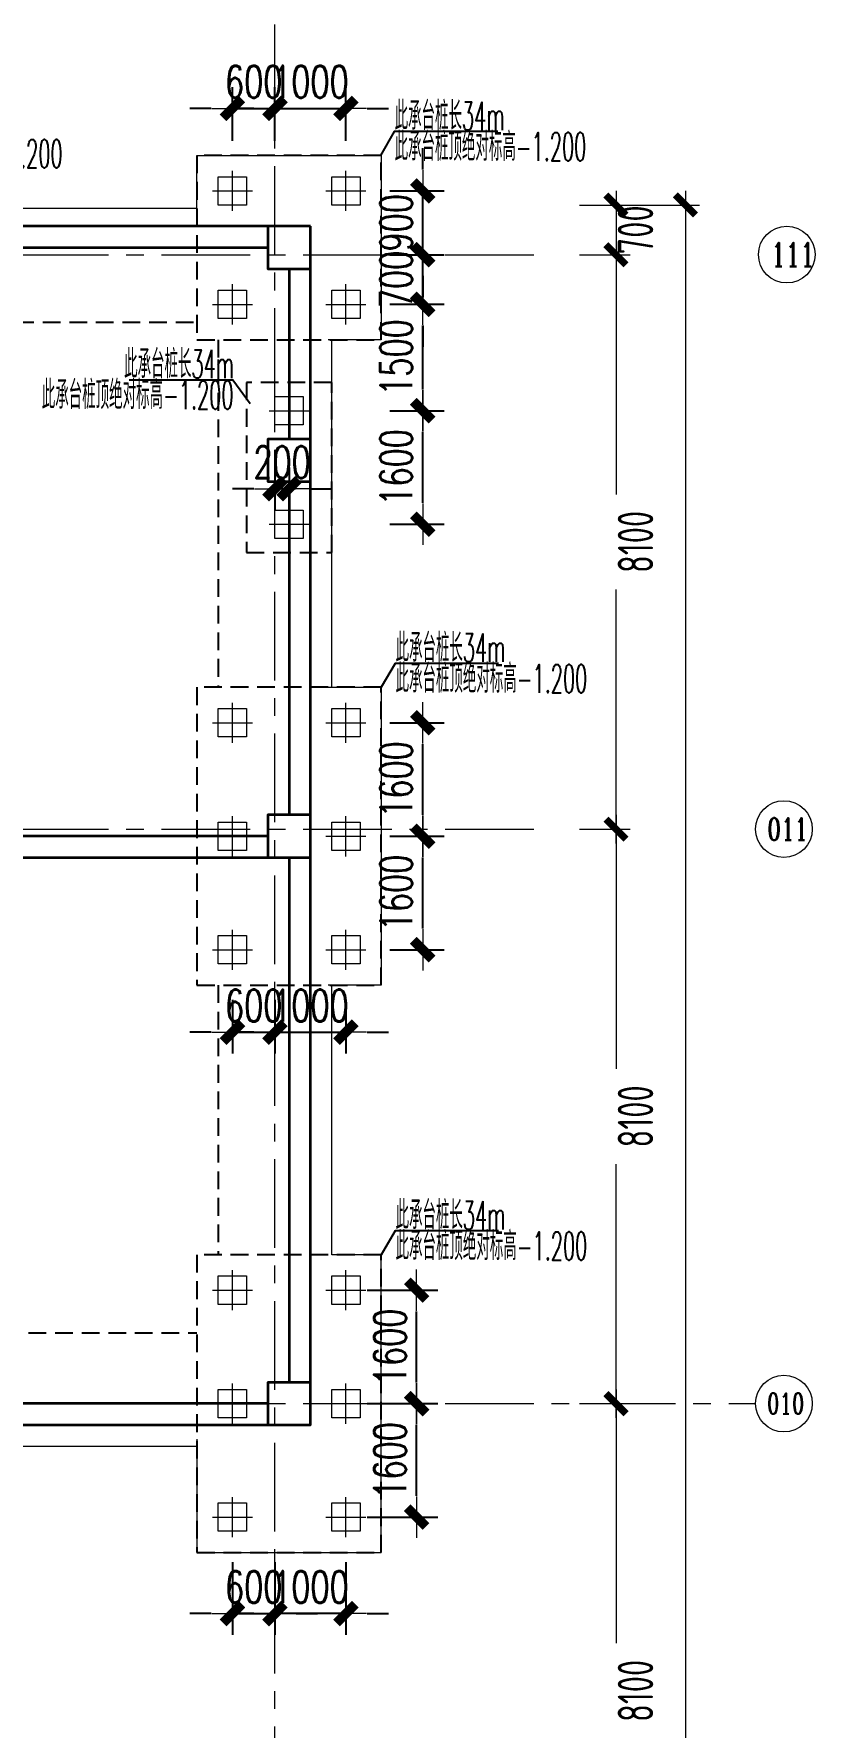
# Model space of a CAD drawing. Extents: x -1201378 to 2367219, y -619313 to 244905.
# Drawn here: x -687159 to -676139, y 206891 to 230765 of the extents above; entities that cross this region are included whole.
import ezdxf
from ezdxf.enums import TextEntityAlignment as Align

# ---------------------------------------------------------------- set-up
doc = ezdxf.new("R2010")
doc.units = 0
doc.header["$LTSCALE"] = 1000
doc.linetypes.add('CENTER', pattern=[2, 1.25, -0.25, 0.25, -0.25])
doc.linetypes.add('HIDDEN', pattern=[0.375, 0.25, -0.125])
doc.layers.get('0').update_dxf_attribs({"linetype": 'CONTINUOUS'})
doc.layers.get('Defpoints').update_dxf_attribs({"linetype": 'CONTINUOUS'})
for name, color, linetype, lineweight in [('S-axis', 111, 'CONTINUOUS', 0), ('S-col', 2, 'CONTINUOUS', 0), ('S-ct', 2, 'CONTINUOUS', 0), ('S-dim', 81, 'CONTINUOUS', 0), ('S-dote', 5, 'CENTER', 0), ('S-zhuang', 1, 'CONTINUOUS', 0), ('砼墙', 3, 'CONTINUOUS', 35), ('砼柱', 2, 'CONTINUOUS', 35)]:
    doc.layers.add(name, color=color, linetype=linetype, lineweight=lineweight)
doc.layers.add('S-BG', color=131, linetype='CONTINUOUS')
doc.layers.add('S-CT1', color=42, linetype='HIDDEN')
doc.styles.add('_TCH_AXIS', font='COMPLEX', dxfattribs={"bigfont": 'GBCBIG'})
doc.styles.add('SS1', font='tj-romans1.shx', dxfattribs={"width": 0.7, "bigfont": 'tj-hztxt1.shx'})
doc.styles.add('TSSD_Dimension', font='tssdeng.shx', dxfattribs={"width": 0.7, "bigfont": 'hztxt.shx'})
doc.dimstyles.new('S-150-ARCHI', dxfattribs={"dimscale": 150, "dimtxt": 3, "dimasz": 2, "dimexe": 2, "dimexo": 2, "dimgap": 1, "dimtad": 1, "dimdec": 0, "dimzin": 0, "dimdsep": 46, "dimtxsty": 'SS1', "dimblk1": 'TT', "dimblk2": 'TT', "dimsah": 1, "dimcen": 1, "dimclrd": 256, "dimclre": 256, "dimclrt": 256, "dimadec": 0, "dimazin": 0, "dimtfac": 1, "dimtdec": 0, "dimtix": 1, "dimtmove": 2, "dimatfit": 0, "dimldrblk": 'TT', "dimfxl": 2, "dimtolj": 1, "dimtzin": 0, "dimarcsym": 0})
doc.dimstyles.new('TSSD_200_200', dxfattribs={"dimtxt": 500, "dimasz": 200, "dimexe": 200, "dimexo": 500, "dimgap": 200, "dimtad": 1, "dimdec": 0, "dimzin": 0, "dimdsep": 46, "dimtxsty": 'TSSD_Dimension', "dimblk": 'ARCHTICK', "dimcen": 0, "dimdle": 200, "dimclrt": 7, "dimadec": 0, "dimazin": 0, "dimtfac": 1, "dimtdec": 0, "dimtix": 1, "dimtmove": 2, "dimatfit": 3, "dimfxl": 1, "dimtolj": 1, "dimtzin": 0, "dimarcsym": 0})

# ---------------------------------------------------------------- blocks, each defined once
blk = doc.blocks.new('_ArchTick')
at = {"color": 0, "linetype": 'ByBlock', "const_width": 0.5}
blk.add_lwpolyline([(-0.71, -0.71), (0.71, 0.71)], dxfattribs=at)
blk = doc.blocks.new('*D3005')
at = {"layer": 'Defpoints', "color": 0, "transparency": 16777216}
for p in [(-79964, 115727), (-79964, 115027), (-78948, 115027)]:
    blk.add_point(p, dxfattribs=at)
at = {"layer": 'S-axis', "color": 0, "lineweight": -2, "transparency": 16777216}
for p, q in [((-78948, 115927), (-78948, 114827)), ((-79464, 115727), (-78748, 115727)), ((-79464, 115027), (-78748, 115027))]:
    blk.add_line(p, q, dxfattribs=at)
at = {"layer": 'S-axis', "color": 0, "lineweight": -2, "transparency": 16777216, "xscale": 200, "yscale": 200, "zscale": 200}
for p, rotation in [((-78948, 115727), 90), ((-78948, 115027), 270)]:
    blk.add_blockref('_ArchTick', p, dxfattribs=dict(at, rotation=rotation))
at = {"layer": 'S-axis', "color": 7, "transparency": 16777216, "insert": (-78673, 115377), "char_height": 500, "attachment_point": 5, "rotation": 90, "style": 'TSSD_Dimension'}
blk.add_mtext('\\A1;700', dxfattribs=at)
blk = doc.blocks.new('*D3006')
at = {"layer": 'Defpoints', "color": 0, "transparency": 16777216}
for p in [(-79964, 115027), (-79964, 106927), (-78948, 106927)]:
    blk.add_point(p, dxfattribs=at)
at = {"layer": 'S-axis', "color": 0, "lineweight": -2, "transparency": 16777216}
for p, q in [((-78948, 115227), (-78948, 111648)), ((-79464, 115027), (-78748, 115027)), ((-78948, 106727), (-78948, 110306)), ((-79464, 106927), (-78748, 106927))]:
    blk.add_line(p, q, dxfattribs=at)
at = {"layer": 'S-axis', "color": 0, "lineweight": -2, "transparency": 16777216, "xscale": 200, "yscale": 200, "zscale": 200}
for p, rotation in [((-78948, 115027), 90), ((-78948, 106927), 270)]:
    blk.add_blockref('_ArchTick', p, dxfattribs=dict(at, rotation=rotation))
at = {"layer": 'S-axis', "color": 7, "transparency": 16777216, "insert": (-78673, 110977), "char_height": 500, "attachment_point": 5, "rotation": 90, "style": 'TSSD_Dimension'}
blk.add_mtext('\\A1;8100', dxfattribs=at)
blk = doc.blocks.new('*D3007')
at = {"layer": 'Defpoints', "color": 0, "transparency": 16777216}
for p in [(-79964, 106927), (-79964, 98827), (-78948, 98827)]:
    blk.add_point(p, dxfattribs=at)
at = {"layer": 'S-axis', "color": 0, "lineweight": -2, "transparency": 16777216}
for p, q in [((-78948, 107127), (-78948, 103548)), ((-79464, 106927), (-78748, 106927)), ((-78948, 98627), (-78948, 102206)), ((-79464, 98827), (-78748, 98827))]:
    blk.add_line(p, q, dxfattribs=at)
at = {"layer": 'S-axis', "color": 0, "lineweight": -2, "transparency": 16777216, "xscale": 200, "yscale": 200, "zscale": 200}
for p, rotation in [((-78948, 106927), 90), ((-78948, 98827), 270)]:
    blk.add_blockref('_ArchTick', p, dxfattribs=dict(at, rotation=rotation))
at = {"layer": 'S-axis', "color": 7, "transparency": 16777216, "insert": (-78673, 102877), "char_height": 500, "attachment_point": 5, "rotation": 90, "style": 'TSSD_Dimension'}
blk.add_mtext('\\A1;8100', dxfattribs=at)
blk = doc.blocks.new('*D3008')
at = {"layer": 'Defpoints', "color": 0, "transparency": 16777216}
for p in [(-79964, 98827), (-79964, 90727), (-78948, 90727)]:
    blk.add_point(p, dxfattribs=at)
at = {"layer": 'S-axis', "color": 0, "lineweight": -2, "transparency": 16777216}
for p, q in [((-78948, 99027), (-78948, 95448)), ((-79464, 98827), (-78748, 98827)), ((-78948, 90527), (-78948, 94106)), ((-79464, 90727), (-78748, 90727))]:
    blk.add_line(p, q, dxfattribs=at)
at = {"layer": 'S-axis', "color": 0, "lineweight": -2, "transparency": 16777216, "xscale": 200, "yscale": 200, "zscale": 200}
for p, rotation in [((-78948, 98827), 90), ((-78948, 90727), 270)]:
    blk.add_blockref('_ArchTick', p, dxfattribs=dict(at, rotation=rotation))
at = {"layer": 'S-axis', "color": 7, "transparency": 16777216, "insert": (-78673, 94777), "char_height": 500, "attachment_point": 5, "rotation": 90, "style": 'TSSD_Dimension'}
blk.add_mtext('\\A1;8100', dxfattribs=at)
blk = doc.blocks.new('*D3021')
at = {"layer": 'Defpoints', "color": 0, "transparency": 16777216}
for p in [(-79864, 115727), (-77969, 115727), (-79864, 24327)]:
    blk.add_point(p, dxfattribs=at)
at = {"layer": 'S-axis', "color": 0, "lineweight": -2, "transparency": 16777216}
for p, q in [((-77969, 115927), (-77969, 70833)), ((-79364, 115727), (-77769, 115727)), ((-77969, 24127), (-77969, 69221)), ((-79364, 24327), (-77769, 24327))]:
    blk.add_line(p, q, dxfattribs=at)
at = {"layer": 'S-axis', "color": 0, "lineweight": -2, "transparency": 16777216, "xscale": 200, "yscale": 200, "zscale": 200}
for p, rotation in [((-77969, 115727), 90), ((-77969, 24327), 270)]:
    blk.add_blockref('_ArchTick', p, dxfattribs=dict(at, rotation=rotation))
at = {"layer": 'S-axis', "color": 7, "transparency": 16777216, "insert": (-77694, 70027), "char_height": 500, "attachment_point": 5, "rotation": 90, "style": 'TSSD_Dimension'}
blk.add_mtext('\\A1;91400', dxfattribs=at)
blk = doc.blocks.new('A$C6AFE39C8')
at = {"layer": '砼柱', "lineweight": 35}
for points in [[(0, 0), (-600, 0), (-600, -600), (0, -600)], [(0, -3000), (-600, -3000), (-600, -3600), (0, -3600)], [(0, -8300), (-600, -8300), (-600, -8900), (0, -8900)], [(0, -16300), (-600, -16300), (-600, -16900), (0, -16900)]]:
    blk.add_lwpolyline(points, close=True, dxfattribs=at)
blk = doc.blocks.new('TT')
blk.add_line((-0.969, 0), (0.969, 0))
at = {"const_width": 0.45}
blk.add_lwpolyline([(-0.442, -0.442), (0.442, 0.442)], dxfattribs=at)
blk = doc.blocks.new('*D5636')
at = {"layer": 'Defpoints', "color": 0, "ltscale": 0.25, "transparency": 16777216}
for p in [(-684358, 209518), (-683758, 209518), (-683758, 208492)]:
    blk.add_point(p, dxfattribs=at)
at = {"layer": 'S-dim', "lineweight": -2, "ltscale": 0.25, "transparency": 16777216}
for p, q in [((-684358, 209218), (-684358, 208192)), ((-683758, 209218), (-683758, 208192)), ((-684658, 208492), (-684958, 208492)), ((-684358, 208492), (-683758, 208492)), ((-683458, 208492), (-683158, 208492))]:
    blk.add_line(p, q, dxfattribs=at)
at = {"layer": 'S-dim', "lineweight": -2, "ltscale": 0.25, "transparency": 16777216, "xscale": 300, "yscale": 300, "zscale": 300}
blk.add_blockref('TT', (-684358, 208492), dxfattribs=at)
at = {"layer": 'S-dim', "lineweight": -2, "ltscale": 0.25, "transparency": 16777216, "xscale": 300, "yscale": 300, "zscale": 300, "rotation": 180}
blk.add_blockref('TT', (-683758, 208492), dxfattribs=at)
at = {"layer": 'S-dim', "ltscale": 0.25, "transparency": 16777216, "insert": (-684058, 208867), "char_height": 450, "attachment_point": 5, "style": 'SS1'}
blk.add_mtext('\\A1;600', dxfattribs=at)
blk = doc.blocks.new('*D5637')
at = {"layer": 'Defpoints', "color": 0, "ltscale": 0.25, "transparency": 16777216}
for p in [(-683758, 209518), (-682758, 209518), (-683758, 208492)]:
    blk.add_point(p, dxfattribs=at)
at = {"layer": 'S-dim', "lineweight": -2, "ltscale": 0.25, "transparency": 16777216}
for p, q in [((-683758, 209218), (-683758, 208192)), ((-682758, 209218), (-682758, 208192)), ((-684058, 208492), (-684358, 208492)), ((-682758, 208492), (-683758, 208492)), ((-682458, 208492), (-682158, 208492))]:
    blk.add_line(p, q, dxfattribs=at)
at = {"layer": 'S-dim', "lineweight": -2, "ltscale": 0.25, "transparency": 16777216, "xscale": 300, "yscale": 300, "zscale": 300}
blk.add_blockref('TT', (-683758, 208492), dxfattribs=at)
at = {"layer": 'S-dim', "lineweight": -2, "ltscale": 0.25, "transparency": 16777216, "xscale": 300, "yscale": 300, "zscale": 300, "rotation": 180}
blk.add_blockref('TT', (-682758, 208492), dxfattribs=at)
at = {"layer": 'S-dim', "ltscale": 0.25, "transparency": 16777216, "insert": (-683258, 208867), "char_height": 450, "attachment_point": 5, "style": 'SS1'}
blk.add_mtext('\\A1;1000', dxfattribs=at)
blk = doc.blocks.new('*D5640')
at = {"layer": 'Defpoints', "color": 0, "ltscale": 0.25, "transparency": 16777216}
for p in [(-682758, 211452), (-681760, 211452), (-682758, 209852)]:
    blk.add_point(p, dxfattribs=at)
at = {"layer": 'S-dim', "lineweight": -2, "ltscale": 0.25, "transparency": 16777216}
for p, q in [((-682458, 211452), (-681460, 211452)), ((-681760, 210152), (-681760, 211152)), ((-682458, 209852), (-681460, 209852))]:
    blk.add_line(p, q, dxfattribs=at)
at = {"layer": 'S-dim', "lineweight": -2, "ltscale": 0.25, "transparency": 16777216, "xscale": 300, "yscale": 300, "zscale": 300}
for p, rotation in [((-681760, 211452), 90), ((-681760, 209852), 270)]:
    blk.add_blockref('TT', p, dxfattribs=dict(at, rotation=rotation))
at = {"layer": 'S-dim', "ltscale": 0.25, "transparency": 16777216, "insert": (-682135, 210652), "char_height": 450, "attachment_point": 5, "rotation": 90, "style": 'SS1'}
blk.add_mtext('\\A1;1600', dxfattribs=at)
blk = doc.blocks.new('*D5641')
at = {"layer": 'Defpoints', "color": 0, "ltscale": 0.25, "transparency": 16777216}
for p in [(-682758, 213052), (-681760, 213052), (-682758, 211452)]:
    blk.add_point(p, dxfattribs=at)
at = {"layer": 'S-dim', "lineweight": -2, "ltscale": 0.25, "transparency": 16777216}
for p, q in [((-682458, 213052), (-681460, 213052)), ((-681760, 211752), (-681760, 212752)), ((-682458, 211452), (-681460, 211452))]:
    blk.add_line(p, q, dxfattribs=at)
at = {"layer": 'S-dim', "lineweight": -2, "ltscale": 0.25, "transparency": 16777216, "xscale": 300, "yscale": 300, "zscale": 300}
for p, rotation in [((-681760, 213052), 90), ((-681760, 211452), 270)]:
    blk.add_blockref('TT', p, dxfattribs=dict(at, rotation=rotation))
at = {"layer": 'S-dim', "ltscale": 0.25, "transparency": 16777216, "insert": (-682135, 212252), "char_height": 450, "attachment_point": 5, "rotation": 90, "style": 'SS1'}
blk.add_mtext('\\A1;1600', dxfattribs=at)
blk = doc.blocks.new('*D5645')
at = {"layer": 'Defpoints', "color": 0, "ltscale": 0.25, "transparency": 16777216}
for p in [(-682436, 219452), (-681674, 219452), (-682436, 217852)]:
    blk.add_point(p, dxfattribs=at)
at = {"layer": 'S-dim', "lineweight": -2, "ltscale": 0.25, "transparency": 16777216}
for p, q in [((-682136, 219452), (-681374, 219452)), ((-681674, 218152), (-681674, 219152)), ((-682136, 217852), (-681374, 217852))]:
    blk.add_line(p, q, dxfattribs=at)
at = {"layer": 'S-dim', "lineweight": -2, "ltscale": 0.25, "transparency": 16777216, "xscale": 300, "yscale": 300, "zscale": 300}
for p, rotation in [((-681674, 219452), 90), ((-681674, 217852), 270)]:
    blk.add_blockref('TT', p, dxfattribs=dict(at, rotation=rotation))
at = {"layer": 'S-dim', "ltscale": 0.25, "transparency": 16777216, "insert": (-682049, 218652), "char_height": 450, "attachment_point": 5, "rotation": 90, "style": 'SS1'}
blk.add_mtext('\\A1;1600', dxfattribs=at)
blk = doc.blocks.new('*D5646')
at = {"layer": 'Defpoints', "color": 0, "ltscale": 0.25, "transparency": 16777216}
for p in [(-682436, 221052), (-681674, 221052), (-682436, 219452)]:
    blk.add_point(p, dxfattribs=at)
at = {"layer": 'S-dim', "lineweight": -2, "ltscale": 0.25, "transparency": 16777216}
for p, q in [((-682136, 221052), (-681374, 221052)), ((-681674, 219752), (-681674, 220752)), ((-682136, 219452), (-681374, 219452))]:
    blk.add_line(p, q, dxfattribs=at)
at = {"layer": 'S-dim', "lineweight": -2, "ltscale": 0.25, "transparency": 16777216, "xscale": 300, "yscale": 300, "zscale": 300}
for p, rotation in [((-681674, 221052), 90), ((-681674, 219452), 270)]:
    blk.add_blockref('TT', p, dxfattribs=dict(at, rotation=rotation))
at = {"layer": 'S-dim', "ltscale": 0.25, "transparency": 16777216, "insert": (-682049, 220252), "char_height": 450, "attachment_point": 5, "rotation": 90, "style": 'SS1'}
blk.add_mtext('\\A1;1600', dxfattribs=at)
blk = doc.blocks.new('*D5647')
at = {"layer": 'Defpoints', "color": 0, "ltscale": 0.25, "transparency": 16777216}
for p in [(-684358, 217447), (-683758, 217447), (-683758, 216689)]:
    blk.add_point(p, dxfattribs=at)
at = {"layer": 'S-dim', "lineweight": -2, "ltscale": 0.25, "transparency": 16777216}
for p, q in [((-684358, 217147), (-684358, 216389)), ((-683758, 217147), (-683758, 216389)), ((-684658, 216689), (-684958, 216689)), ((-684358, 216689), (-683758, 216689)), ((-683458, 216689), (-683158, 216689))]:
    blk.add_line(p, q, dxfattribs=at)
at = {"layer": 'S-dim', "lineweight": -2, "ltscale": 0.25, "transparency": 16777216, "xscale": 300, "yscale": 300, "zscale": 300}
blk.add_blockref('TT', (-684358, 216689), dxfattribs=at)
at = {"layer": 'S-dim', "lineweight": -2, "ltscale": 0.25, "transparency": 16777216, "xscale": 300, "yscale": 300, "zscale": 300, "rotation": 180}
blk.add_blockref('TT', (-683758, 216689), dxfattribs=at)
at = {"layer": 'S-dim', "ltscale": 0.25, "transparency": 16777216, "insert": (-684058, 217064), "char_height": 450, "attachment_point": 5, "style": 'SS1'}
blk.add_mtext('\\A1;600', dxfattribs=at)
blk = doc.blocks.new('*D5648')
at = {"layer": 'Defpoints', "color": 0, "ltscale": 0.25, "transparency": 16777216}
for p in [(-683758, 217447), (-682758, 217447), (-682758, 216689)]:
    blk.add_point(p, dxfattribs=at)
at = {"layer": 'S-dim', "lineweight": -2, "ltscale": 0.25, "transparency": 16777216}
for p, q in [((-683758, 217147), (-683758, 216389)), ((-682758, 217147), (-682758, 216389)), ((-684058, 216689), (-684358, 216689)), ((-683758, 216689), (-682758, 216689)), ((-682458, 216689), (-682158, 216689))]:
    blk.add_line(p, q, dxfattribs=at)
at = {"layer": 'S-dim', "lineweight": -2, "ltscale": 0.25, "transparency": 16777216, "xscale": 300, "yscale": 300, "zscale": 300}
blk.add_blockref('TT', (-683758, 216689), dxfattribs=at)
at = {"layer": 'S-dim', "lineweight": -2, "ltscale": 0.25, "transparency": 16777216, "xscale": 300, "yscale": 300, "zscale": 300, "rotation": 180}
blk.add_blockref('TT', (-682758, 216689), dxfattribs=at)
at = {"layer": 'S-dim', "ltscale": 0.25, "transparency": 16777216, "insert": (-683258, 217064), "char_height": 450, "attachment_point": 5, "style": 'SS1'}
blk.add_mtext('\\A1;1000', dxfattribs=at)
blk = doc.blocks.new('*D5649')
at = {"layer": 'Defpoints', "color": 0, "ltscale": 0.25, "transparency": 16777216}
for p in [(-683758, 229715), (-684358, 228957), (-683758, 228957)]:
    blk.add_point(p, dxfattribs=at)
at = {"layer": 'S-dim', "lineweight": -2, "ltscale": 0.25, "transparency": 16777216}
for p, q in [((-684358, 229257), (-684358, 230015)), ((-683758, 229257), (-683758, 230015)), ((-684658, 229715), (-684958, 229715)), ((-684358, 229715), (-683758, 229715)), ((-683458, 229715), (-683158, 229715))]:
    blk.add_line(p, q, dxfattribs=at)
at = {"layer": 'S-dim', "lineweight": -2, "ltscale": 0.25, "transparency": 16777216, "xscale": 300, "yscale": 300, "zscale": 300}
blk.add_blockref('TT', (-684358, 229715), dxfattribs=at)
at = {"layer": 'S-dim', "lineweight": -2, "ltscale": 0.25, "transparency": 16777216, "xscale": 300, "yscale": 300, "zscale": 300, "rotation": 180}
blk.add_blockref('TT', (-683758, 229715), dxfattribs=at)
at = {"layer": 'S-dim', "ltscale": 0.25, "transparency": 16777216, "insert": (-684058, 230090), "char_height": 450, "attachment_point": 5, "style": 'SS1'}
blk.add_mtext('\\A1;600', dxfattribs=at)
blk = doc.blocks.new('*D5650')
at = {"layer": 'Defpoints', "color": 0, "ltscale": 0.25, "transparency": 16777216}
for p in [(-682758, 229715), (-683758, 228957), (-682758, 228957)]:
    blk.add_point(p, dxfattribs=at)
at = {"layer": 'S-dim', "lineweight": -2, "ltscale": 0.25, "transparency": 16777216}
for p, q in [((-683758, 229257), (-683758, 230015)), ((-682758, 229257), (-682758, 230015)), ((-684058, 229715), (-684358, 229715)), ((-683758, 229715), (-682758, 229715)), ((-682458, 229715), (-682158, 229715))]:
    blk.add_line(p, q, dxfattribs=at)
at = {"layer": 'S-dim', "lineweight": -2, "ltscale": 0.25, "transparency": 16777216, "xscale": 300, "yscale": 300, "zscale": 300}
blk.add_blockref('TT', (-683758, 229715), dxfattribs=at)
at = {"layer": 'S-dim', "lineweight": -2, "ltscale": 0.25, "transparency": 16777216, "xscale": 300, "yscale": 300, "zscale": 300, "rotation": 180}
blk.add_blockref('TT', (-682758, 229715), dxfattribs=at)
at = {"layer": 'S-dim', "ltscale": 0.25, "transparency": 16777216, "insert": (-683258, 230090), "char_height": 450, "attachment_point": 5, "style": 'SS1'}
blk.add_mtext('\\A1;1000', dxfattribs=at)
blk = doc.blocks.new('*D5651')
at = {"layer": 'Defpoints', "color": 0, "ltscale": 0.25, "transparency": 16777216}
for p in [(-682436, 226952), (-681674, 226952), (-682436, 225452)]:
    blk.add_point(p, dxfattribs=at)
at = {"layer": 'S-dim', "lineweight": -2, "ltscale": 0.25, "transparency": 16777216}
for p, q in [((-682136, 226952), (-681374, 226952)), ((-681674, 225752), (-681674, 226652)), ((-682136, 225452), (-681374, 225452))]:
    blk.add_line(p, q, dxfattribs=at)
at = {"layer": 'S-dim', "lineweight": -2, "ltscale": 0.25, "transparency": 16777216, "xscale": 300, "yscale": 300, "zscale": 300}
for p, rotation in [((-681674, 226952), 90), ((-681674, 225452), 270)]:
    blk.add_blockref('TT', p, dxfattribs=dict(at, rotation=rotation))
at = {"layer": 'S-dim', "ltscale": 0.25, "transparency": 16777216, "insert": (-682049, 226202), "char_height": 450, "attachment_point": 5, "rotation": 90, "style": 'SS1'}
blk.add_mtext('\\A1;1500', dxfattribs=at)
blk = doc.blocks.new('*D5652')
at = {"layer": 'Defpoints', "color": 0, "ltscale": 0.25, "transparency": 16777216}
for p in [(-682436, 227652), (-681674, 227652), (-682436, 226952)]:
    blk.add_point(p, dxfattribs=at)
at = {"layer": 'S-dim', "lineweight": -2, "ltscale": 0.25, "transparency": 16777216}
for p, q in [((-681674, 227952), (-681674, 228252)), ((-682136, 227652), (-681374, 227652)), ((-681674, 226952), (-681674, 227652)), ((-682136, 226952), (-681374, 226952)), ((-681674, 226652), (-681674, 226352))]:
    blk.add_line(p, q, dxfattribs=at)
at = {"layer": 'S-dim', "lineweight": -2, "ltscale": 0.25, "transparency": 16777216, "xscale": 300, "yscale": 300, "zscale": 300}
for p, rotation in [((-681674, 227652), 270), ((-681674, 226952), 90)]:
    blk.add_blockref('TT', p, dxfattribs=dict(at, rotation=rotation))
at = {"layer": 'S-dim', "ltscale": 0.25, "transparency": 16777216, "insert": (-682049, 227302), "char_height": 450, "attachment_point": 5, "rotation": 90, "style": 'SS1'}
blk.add_mtext('\\A1;700', dxfattribs=at)
blk = doc.blocks.new('*D5653')
at = {"layer": 'Defpoints', "color": 0, "ltscale": 0.25, "transparency": 16777216}
for p in [(-683758, 224952), (-683558, 224952), (-683758, 224352)]:
    blk.add_point(p, dxfattribs=at)
at = {"layer": 'S-dim', "lineweight": -2, "ltscale": 0.25, "transparency": 16777216}
for p, q in [((-683758, 224652), (-683758, 224052)), ((-683558, 224652), (-683558, 224052)), ((-684058, 224352), (-684358, 224352)), ((-683558, 224352), (-683758, 224352)), ((-683258, 224352), (-682958, 224352))]:
    blk.add_line(p, q, dxfattribs=at)
at = {"layer": 'S-dim', "lineweight": -2, "ltscale": 0.25, "transparency": 16777216, "xscale": 300, "yscale": 300, "zscale": 300}
blk.add_blockref('TT', (-683758, 224352), dxfattribs=at)
at = {"layer": 'S-dim', "lineweight": -2, "ltscale": 0.25, "transparency": 16777216, "xscale": 300, "yscale": 300, "zscale": 300, "rotation": 180}
blk.add_blockref('TT', (-683558, 224352), dxfattribs=at)
at = {"layer": 'S-dim', "ltscale": 0.25, "transparency": 16777216, "insert": (-683658, 224727), "char_height": 450, "attachment_point": 5, "style": 'SS1'}
blk.add_mtext('\\A1;200', dxfattribs=at)
blk = doc.blocks.new('*D5654')
at = {"layer": 'Defpoints', "color": 0, "ltscale": 0.25, "transparency": 16777216}
for p in [(-682436, 225452), (-681674, 225452), (-682436, 223852)]:
    blk.add_point(p, dxfattribs=at)
at = {"layer": 'S-dim', "lineweight": -2, "ltscale": 0.25, "transparency": 16777216}
for p, q in [((-682136, 225452), (-681374, 225452)), ((-681674, 224152), (-681674, 225152)), ((-682136, 223852), (-681374, 223852))]:
    blk.add_line(p, q, dxfattribs=at)
at = {"layer": 'S-dim', "lineweight": -2, "ltscale": 0.25, "transparency": 16777216, "xscale": 300, "yscale": 300, "zscale": 300}
for p, rotation in [((-681674, 225452), 90), ((-681674, 223852), 270)]:
    blk.add_blockref('TT', p, dxfattribs=dict(at, rotation=rotation))
at = {"layer": 'S-dim', "ltscale": 0.25, "transparency": 16777216, "insert": (-682049, 224652), "char_height": 450, "attachment_point": 5, "rotation": 90, "style": 'SS1'}
blk.add_mtext('\\A1;1600', dxfattribs=at)
blk = doc.blocks.new('*D5657')
at = {"layer": 'Defpoints', "color": 0, "ltscale": 0.25, "transparency": 16777216}
for p in [(-682436, 228552), (-681674, 228552), (-682436, 227652)]:
    blk.add_point(p, dxfattribs=at)
at = {"layer": 'S-dim', "lineweight": -2, "ltscale": 0.25, "transparency": 16777216}
for p, q in [((-681674, 228852), (-681674, 229152)), ((-682136, 228552), (-681374, 228552)), ((-681674, 227652), (-681674, 228552)), ((-682136, 227652), (-681374, 227652)), ((-681674, 227352), (-681674, 227052))]:
    blk.add_line(p, q, dxfattribs=at)
at = {"layer": 'S-dim', "lineweight": -2, "ltscale": 0.25, "transparency": 16777216, "xscale": 300, "yscale": 300, "zscale": 300}
for p, rotation in [((-681674, 228552), 270), ((-681674, 227652), 90)]:
    blk.add_blockref('TT', p, dxfattribs=dict(at, rotation=rotation))
at = {"layer": 'S-dim', "ltscale": 0.25, "transparency": 16777216, "insert": (-682049, 228102), "char_height": 450, "attachment_point": 5, "rotation": 90, "style": 'SS1'}
blk.add_mtext('\\A1;900', dxfattribs=at)
blk = doc.blocks.new('A$C08FF7A6C')
at = {"layer": '砼墙', "lineweight": 35}
for p, q in [((6800, 0), (600, 0)), ((15000, 0), (7400, 0)), ((600, -300), (6800, -300)), ((7400, -300), (15000, -300)), ((15300, -600), (15300, -3000)), ((15600, -3000), (15600, -600)), ((0, -800), (0, -8300)), ((300, -8300), (300, -800)), ((15300, -3600), (15300, -8300)), ((15600, -8300), (15600, -3600)), ((6800, -8600), (600, -8600)), ((15000, -8600), (7400, -8600)), ((0, -8900), (0, -16300)), ((300, -16300), (300, -8900)), ((600, -8900), (6800, -8900)), ((7400, -8900), (15000, -8900)), ((15300, -8900), (15300, -16300)), ((15600, -16300), (15600, -8900)), ((4400, -16600), (600, -16600)), ((15000, -16600), (5000, -16600)), ((600, -16900), (4400, -16900)), ((5000, -16900), (15000, -16900))]:
    blk.add_line(p, q, dxfattribs=at)
at = {"layer": '砼柱', "lineweight": 35}
for points in [[(600, 0), (0, 0), (0, -800), (600, -800)], [(7400, 0), (6800, 0), (6800, -800), (7400, -800)], [(15600, 0), (15000, 0), (15000, -600), (15600, -600)], [(15600, -3000), (15000, -3000), (15000, -3600), (15600, -3600)], [(600, -8300), (0, -8300), (0, -8900), (600, -8900)], [(7400, -8300), (6800, -8300), (6800, -8900), (7400, -8900)], [(15600, -8300), (15000, -8300), (15000, -8900), (15600, -8900)], [(600, -16300), (0, -16300), (0, -16900), (600, -16900)], [(5000, -16300), (4400, -16300), (4400, -16900), (5000, -16900)], [(15600, -16300), (15000, -16300), (15000, -16900), (15600, -16900)]]:
    blk.add_lwpolyline(points, close=True, dxfattribs=at)
blk = doc.blocks.new('FZ-400')
for p, q in [((0, -283), (0, 283)), ((-283, 0), (283, 0))]:
    blk.add_line(p, q)
blk.add_lwpolyline([(200, -200), (-200, -200), (-200, 200), (200, 200)], close=True)
blk = doc.blocks.new('1#轴网')
at = {"layer": 'S-axis'}
for centre in [(-76539.2, 115028.1), (-76579.2, 106928.1), (-76579.2, 98828.1)]:
    blk.add_circle(centre, 400, dxfattribs=at)
at = {"layer": 'S-dote'}
for p, q in [((-83758.5, 19024), (-83758.5, 124689.3)), ((-99358.5, 115027), (-79964.3, 115027)), ((-99358.5, 106927), (-79964.3, 106927)), ((-99358.5, 98827), (-76979.2, 98827))]:
    blk.add_line(p, q, dxfattribs=at)
at = {"layer": 'S-axis', "style": '_TCH_AXIS', "width": 0.705882}
for s, height, p in [('111', 339.64, (-76761.8, 114858.3)), ('011', 313.67, (-76811.1, 106771.3)), ('010', 290.63, (-76818.5, 98682.8))]:
    blk.add_text(s, height=height, dxfattribs=at).set_placement(p)
at = {"layer": 'S-axis'}
for base, p1, p2, angle, picture, middle in [((-78948.5, 115027), (-79964.3, 115727), (-79964.3, 115027), 270, '*D3005', (-78673.5, 115377)), ((-77968.8, 115727), (-79864.3, 24327), (-79864.3, 115727), 90, '*D3021', (-77693.8, 70027)), ((-78948.5, 106927), (-79964.3, 115027), (-79964.3, 106927), 270, '*D3006', (-78673.5, 110977)), ((-78948.5, 98827), (-79964.3, 106927), (-79964.3, 98827), 270, '*D3007', (-78673.5, 102877)), ((-78948.5, 90727), (-79964.3, 98827), (-79964.3, 90727), 270, '*D3008', (-78673.5, 94777))]:
    dim = blk.add_linear_dim(base=base, p1=p1, p2=p2, angle=angle, dimstyle='TSSD_200_200', dxfattribs=at)
    dim.commit()
    dim.dimension.update_dxf_attribs({"geometry": picture, "text_midpoint": middle, "dimtype": 161})

msp = doc.modelspace()

# ---------------------------------------------------------------- linework, layer by layer
at = {"layer": 'S-BG'}
for points in [[(-680617.1, 229388.7), (-682077.3, 229388.7), (-682271.6, 229051.8)], [(-685813, 225888.7), (-684352.8, 225888.7), (-684108.5, 225551.8)], [(-680603.9, 221888.7), (-682064.1, 221888.7), (-682258.5, 221551.8)], [(-680603.9, 213888.7), (-682064.1, 213888.7), (-682258.5, 213551.8)]]:
    msp.add_lwpolyline(points, dxfattribs=at)
at = {"layer": 'S-ct', "ltscale": 0.25}
for points in [[(-684858.5, 228301.8), (-684858.5, 229051.8), (-682258.5, 229051.8), (-682258.5, 226451.8), (-683008.5, 226451.8)], [(-684858.5, 210951.8), (-684858.5, 209351.8), (-682258.5, 209351.8), (-682258.5, 213551.8), (-682958.5, 213551.8), (-682958.5, 217351.8)]]:
    msp.add_lwpolyline(points, dxfattribs=at)
at = {"layer": 'S-ct'}
for points in [[(-684858.5, 228301.8), (-689658.5, 228301.8), (-689658.5, 228951.8), (-693858.5, 228951.8), (-693858.5, 228301.8), (-696458.5, 228301.8)], [(-699108.5, 226451.8), (-699108.5, 221251.8), (-700333.5, 221251.8), (-700333.5, 217051.8), (-699108.5, 217051.8), (-699108.5, 212951.8), (-700333.5, 212951.8), (-700333.5, 208751.8), (-697733.5, 208751.8), (-697733.5, 210851.8), (-695458.5, 210851.8), (-695458.5, 210151.8), (-692858.5, 210151.8), (-692858.5, 210851.8), (-684858.5, 210851.8)], [(-682958.5, 221551.8), (-682958.5, 226451.8)], [(-683008.5, 221551.8), (-682258.5, 221551.8), (-682258.5, 217351.8), (-683008.5, 217351.8)]]:
    msp.add_lwpolyline(points, dxfattribs=at)
at = {"layer": 'S-CT1'}
for p, q in [((-689658.5, 226701.8), (-684858.5, 226701.8)), ((-684558.5, 226451.8), (-684558.5, 221551.8)), ((-684558.5, 217351.8), (-684558.5, 213551.8)), ((-692858.5, 212451.8), (-684858.5, 212451.8))]:
    msp.add_line(p, q, dxfattribs=at)
for points in [[(-684858.5, 226451.8), (-682258.5, 226451.8), (-682258.5, 229051.8), (-684858.5, 229051.8)], [(-684158.5, 223451.8), (-682958.5, 223451.8), (-682958.5, 225851.8), (-684158.5, 225851.8)], [(-682258.5, 217351.8), (-682258.5, 221551.8), (-684858.5, 221551.8), (-684858.5, 217351.8)], [(-682258.5, 209351.8), (-682258.5, 213551.8), (-684858.5, 213551.8), (-684858.5, 209351.8)]]:
    msp.add_lwpolyline(points, close=True, dxfattribs=at)

# ---------------------------------------------------------------- block references
at = {"layer": 'S-axis'}
msp.add_blockref('1#轴网', (-600000, 112624.8), dxfattribs=at)
at = {"layer": 'S-col'}
for name, p in [('A$C6AFE39C8', (-683258.5, 228051.8)), ('A$C6AFE39C8', (-683258.5, 228051.8)), ('A$C08FF7A6C', (-698858.5, 228051.8))]:
    msp.add_blockref(name, p, dxfattribs=at)
at = {"layer": 'S-zhuang', "color": 0, "ltscale": 0.5}
for p in [(-684358.5, 228551.8), (-682758.5, 228551.8), (-684358.5, 226951.8), (-682758.5, 226951.8), (-683558.5, 225451.8), (-683558.5, 223851.8), (-684358.5, 221051.8), (-682758.5, 221051.8), (-684358.5, 219451.8), (-682758.5, 219451.8), (-684358.5, 217851.8), (-682758.5, 217851.8), (-684358.5, 213051.8), (-682758.5, 213051.8), (-684358.5, 211451.8), (-682758.5, 211451.8), (-684358.5, 209851.8), (-682758.5, 209851.8)]:
    msp.add_blockref('FZ-400', p, dxfattribs=at)

# ---------------------------------------------------------------- texts
at = {"layer": 'S-BG', "style": 'SS1', "width": 0.5}
for s, p in [('此承台桩长34m', (-682071, 229609.1)), ('此承台桩顶绝对标高-1.200', (-689457.8, 229074.6)), ('此承台桩顶绝对标高-1.200', (-682071, 229174.6)), ('此承台桩长34m', (-685885.7, 226109.1)), ('此承台桩顶绝对标高-1.200', (-687047.3, 225674.6)), ('此承台桩长34m', (-682057.8, 222109.1)), ('此承台桩顶绝对标高-1.200', (-682057.8, 221674.6)), ('此承台桩长34m', (-682057.8, 214109.1)), ('此承台桩顶绝对标高-1.200', (-682057.8, 213674.6))]:
    msp.add_text(s, height=400, dxfattribs=at).set_placement(p, align=Align.MIDDLE_LEFT)

# ---------------------------------------------------------------- dimensions: what is measured, and where the dimension line sits
at = {"layer": 'S-dim', "ltscale": 0.25}
for p1, p2, distance, picture, middle in [((-684358.5, 228956.8), (-683758.5, 228956.8), 758.2, '*D5649', (-684058.5, 230090)), ((-683758.5, 228956.8), (-682758.5, 228956.8), 758.2, '*D5650', (-683258.5, 230090)), ((-682436.3, 227651.8), (-682436.3, 228551.8), -762.4, '*D5657', (-682048.9, 228101.8)), ((-682436.3, 226951.8), (-682436.3, 227651.8), -762.4, '*D5652', (-682048.9, 227301.8)), ((-682436.3, 225451.8), (-682436.3, 226951.8), -762.4, '*D5651', (-682048.9, 226201.8)), ((-682436.3, 223851.8), (-682436.3, 225451.8), -762.4, '*D5654', (-682048.9, 224651.8)), ((-683558.5, 224951.8), (-683758.5, 224951.8), 600.3, '*D5653', (-683658.5, 224726.6)), ((-682436.3, 219451.8), (-682436.3, 221051.8), -762.4, '*D5646', (-682048.9, 220251.8)), ((-682436.3, 217851.8), (-682436.3, 219451.8), -762.4, '*D5645', (-682048.9, 218651.8)), ((-684358.5, 217446.8), (-683758.5, 217446.8), -758.2, '*D5647', (-684058.5, 217063.7)), ((-683758.5, 217446.8), (-682758.5, 217446.8), -758.2, '*D5648', (-683258.5, 217063.7)), ((-682758.5, 211451.8), (-682758.5, 213051.8), -998.9, '*D5641', (-682134.5, 212251.8)), ((-682758.5, 209851.8), (-682758.5, 211451.8), -998.9, '*D5640', (-682134.5, 210651.8))]:
    dim = msp.add_aligned_dim(p1=p1, p2=p2, distance=distance, dimstyle='S-150-ARCHI', dxfattribs=at)
    dim.commit()
    dim.dimension.update_dxf_attribs({"geometry": picture, "text_midpoint": middle})
for p1, picture, middle in [((-684358.5, 209517.7), '*D5636', (-684058.5, 208867)), ((-682758.5, 209517.7), '*D5637', (-683258.5, 208867))]:
    dim = msp.add_linear_dim(base=(-683758.5, 208492), p1=p1, p2=(-683758.5, 209517.7), dimstyle='S-150-ARCHI', dxfattribs=at)
    dim.commit()
    dim.dimension.update_dxf_attribs({"geometry": picture, "text_midpoint": middle})

doc.saveas('drawing.dxf')
